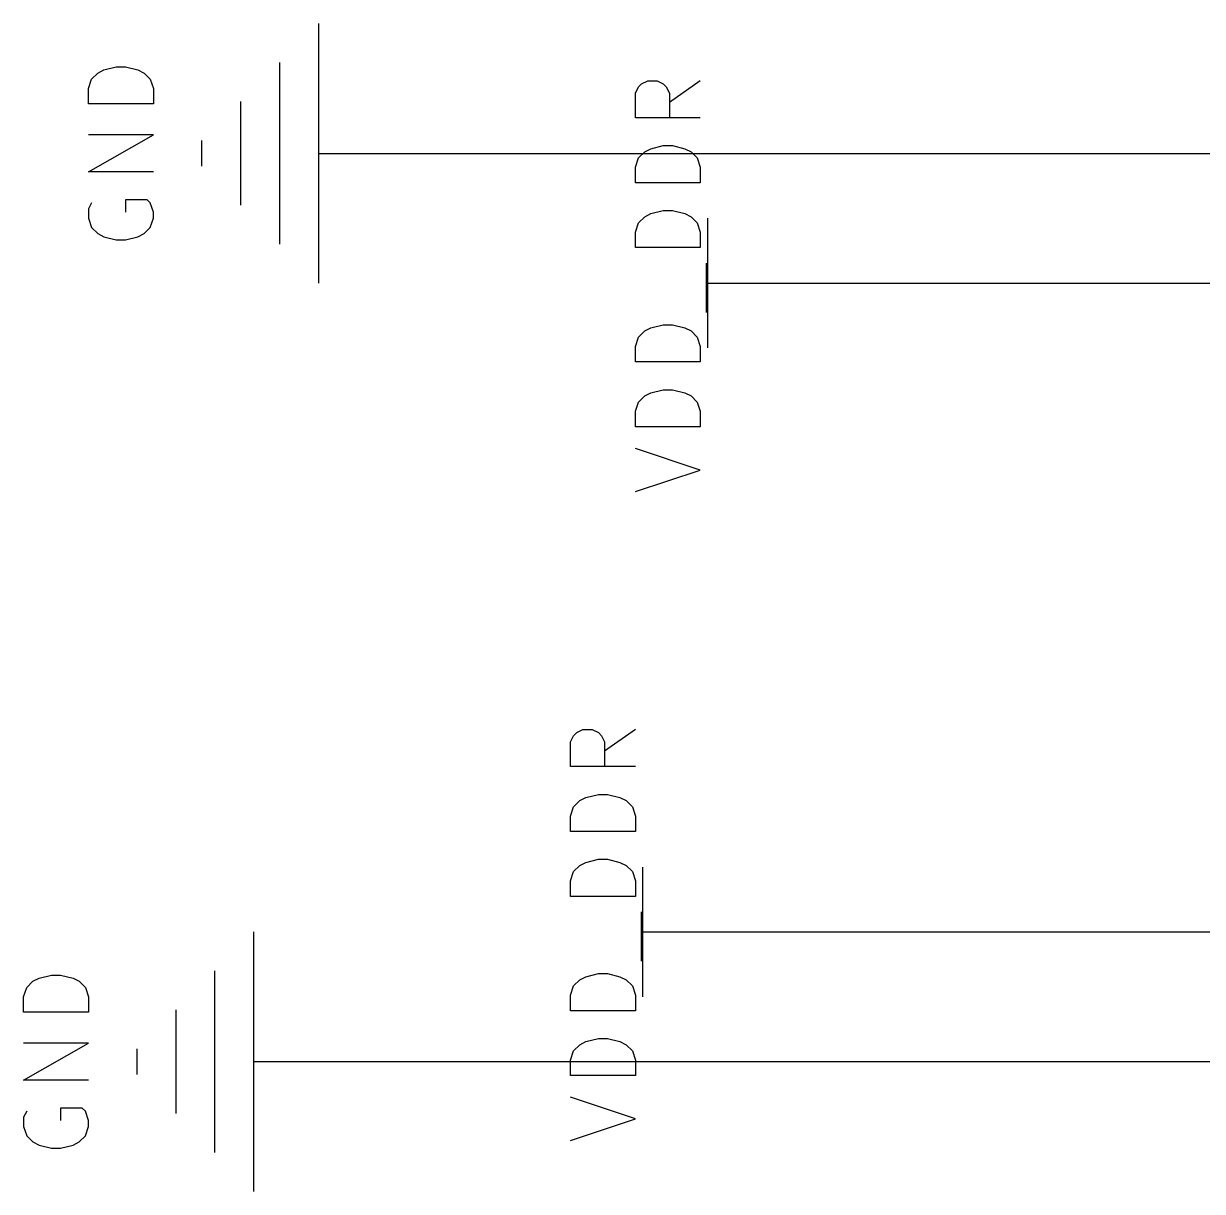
# Model space of a CAD drawing. Header units: millimetres. Extents: x 3 to 246, y -195 to -4.
# Drawn here: x 3.12 to 26.19, y -71.12 to -48.26 of the extents above; entities that cross this region are included whole.
import ezdxf

# ---------------------------------------------------------------- set-up
doc = ezdxf.new("R2010")
doc.units = ezdxf.units.MM
for name, color, linetype in [('GREENSIXTYFIVE', 129, 'CONTINUOUS'), ('LIGHTGREEN', 92, 'CONTINUOUS'), ('RED', 14, 'CONTINUOUS')]:
    doc.layers.add(name, color=color, linetype=linetype)

msp = doc.modelspace()

# ---------------------------------------------------------------- linework, layer by layer
at = {"layer": 'GREENSIXTYFIVE', "linetype": 'CONTINUOUS'}
for p, q in [((4.6915, -49.167), (4.9334, -49.1066)), ((4.9334, -49.1066), (5.1148, -49.1066)), ((5.1148, -49.1066), (5.3567, -49.167)), ((4.3891, -49.5299), (4.4496, -49.3485)), ((4.4496, -49.3485), (4.5706, -49.2275)), ((4.5706, -49.2275), (4.6915, -49.167)), ((5.3567, -49.167), (5.4777, -49.2275)), ((5.4777, -49.2275), (5.5987, -49.3485)), ((5.5987, -49.3485), (5.6591, -49.5299)), ((4.3891, -49.8323), (4.3891, -49.5299)), ((5.6591, -49.5299), (5.6591, -49.8323)), ((15.0944, -49.6207), (15.1549, -49.4997)), ((15.1549, -49.4997), (15.2154, -49.4392)), ((15.2154, -49.4392), (15.3363, -49.3788)), ((15.3363, -49.3788), (15.5178, -49.3788)), ((15.5178, -49.3788), (15.6387, -49.4392)), ((15.6387, -49.4392), (15.6992, -49.4997)), ((15.6992, -49.4997), (15.7597, -49.6207)), ((16.3644, -49.3788), (15.7597, -49.8021)), ((5.6591, -49.8323), (4.3891, -49.8323)), ((15.0944, -50.1045), (15.0944, -49.6207)), ((15.7597, -49.6207), (15.7597, -50.1045)), ((16.3644, -50.1045), (15.0944, -50.1045)), ((4.3891, -51.1628), (5.6591, -50.4371)), ((5.6591, -50.4371), (4.3891, -50.4371)), ((15.2759, -50.7697), (15.3968, -50.7092)), ((15.3968, -50.7092), (15.6387, -50.6488)), ((15.6387, -50.6488), (15.8201, -50.6488)), ((15.8201, -50.6488), (16.062, -50.7092)), ((16.062, -50.7092), (16.183, -50.7697)), ((15.0944, -51.0721), (15.1549, -50.8907)), ((15.1549, -50.8907), (15.2759, -50.7697)), ((16.183, -50.7697), (16.304, -50.8907)), ((16.304, -50.8907), (16.3644, -51.0721)), ((5.6591, -51.1628), (4.3891, -51.1628)), ((15.0944, -51.3745), (15.0944, -51.0721)), ((16.3644, -51.0721), (16.3644, -51.3745)), ((16.3644, -51.3745), (15.0944, -51.3745)), ((4.4496, -51.7675), (4.3891, -51.8885)), ((4.3891, -51.8885), (4.3891, -52.0699)), ((5.5382, -51.7071), (5.1148, -51.7071)), ((5.1148, -51.7071), (5.1148, -51.949)), ((5.5987, -51.7675), (5.5382, -51.7071)), ((5.6591, -51.949), (5.5987, -51.7675)), ((4.3891, -52.0699), (4.4496, -52.2513)), ((5.5987, -52.2513), (5.6591, -52.0699)), ((5.6591, -52.0699), (5.6591, -51.949)), ((15.1549, -52.1607), (15.2759, -52.0397)), ((15.2759, -52.0397), (15.3968, -51.9792)), ((15.3968, -51.9792), (15.6387, -51.9188)), ((15.6387, -51.9188), (15.8201, -51.9188)), ((15.8201, -51.9188), (16.062, -51.9792)), ((16.062, -51.9792), (16.183, -52.0397)), ((16.183, -52.0397), (16.304, -52.1607)), ((4.4496, -52.2513), (4.5706, -52.3723)), ((4.5706, -52.3723), (4.6915, -52.4328)), ((5.3567, -52.4328), (5.4777, -52.3723)), ((5.4777, -52.3723), (5.5987, -52.2513)), ((15.0944, -52.3421), (15.1549, -52.1607)), ((15.0944, -52.6445), (15.0944, -52.3421)), ((16.304, -52.1607), (16.3644, -52.3421)), ((16.3644, -52.3421), (16.3644, -52.6445)), ((4.6915, -52.4328), (4.9334, -52.4932)), ((4.9334, -52.4932), (5.1148, -52.4932)), ((5.1148, -52.4932), (5.3567, -52.4328)), ((16.3644, -52.6445), (15.0944, -52.6445)), ((16.4854, -53.9145), (16.4854, -52.9468)), ((15.2759, -54.2773), (15.3968, -54.2168)), ((15.3968, -54.2168), (15.6387, -54.1564)), ((15.6387, -54.1564), (15.8201, -54.1564)), ((15.8201, -54.1564), (16.062, -54.2168)), ((16.062, -54.2168), (16.183, -54.2773)), ((15.0944, -54.5797), (15.1549, -54.3983)), ((15.1549, -54.3983), (15.2759, -54.2773)), ((16.183, -54.2773), (16.304, -54.3983)), ((16.304, -54.3983), (16.3644, -54.5797)), ((15.0944, -54.8821), (15.0944, -54.5797)), ((16.3644, -54.5797), (16.3644, -54.8821)), ((16.3644, -54.8821), (15.0944, -54.8821)), ((15.1549, -55.6683), (15.2759, -55.5473)), ((15.2759, -55.5473), (15.3968, -55.4868)), ((15.3968, -55.4868), (15.6387, -55.4264)), ((15.6387, -55.4264), (15.8201, -55.4264)), ((15.8201, -55.4264), (16.062, -55.4868)), ((16.062, -55.4868), (16.183, -55.5473)), ((16.183, -55.5473), (16.304, -55.6683)), ((15.0944, -55.8497), (15.1549, -55.6683)), ((16.304, -55.6683), (16.3644, -55.8497)), ((15.0944, -56.1521), (15.0944, -55.8497)), ((16.3644, -55.8497), (16.3644, -56.1521)), ((16.3644, -56.1521), (15.0944, -56.1521)), ((16.3644, -56.9988), (15.0944, -56.5754)), ((15.0944, -57.4221), (16.3644, -56.9988)), ((13.8244, -62.3207), (13.8849, -62.1997)), ((13.8849, -62.1997), (13.9454, -62.1392)), ((13.9454, -62.1392), (14.0663, -62.0788)), ((14.0663, -62.0788), (14.2478, -62.0788)), ((14.2478, -62.0788), (14.3687, -62.1392)), ((14.3687, -62.1392), (14.4292, -62.1997)), ((14.4292, -62.1997), (14.4897, -62.3207)), ((15.0944, -62.0788), (14.4897, -62.5021)), ((13.8244, -62.8045), (13.8244, -62.3207)), ((14.4897, -62.3207), (14.4897, -62.8045)), ((15.0944, -62.8045), (13.8244, -62.8045)), ((14.0059, -63.4697), (14.1268, -63.4092)), ((14.1268, -63.4092), (14.3687, -63.3488)), ((14.3687, -63.3488), (14.5501, -63.3488)), ((14.5501, -63.3488), (14.792, -63.4092)), ((14.792, -63.4092), (14.913, -63.4697)), ((13.8244, -63.7721), (13.8849, -63.5907)), ((13.8849, -63.5907), (14.0059, -63.4697)), ((14.913, -63.4697), (15.034, -63.5907)), ((15.034, -63.5907), (15.0944, -63.7721)), ((13.8244, -64.0745), (13.8244, -63.7721)), ((15.0944, -63.7721), (15.0944, -64.0745)), ((15.0944, -64.0745), (13.8244, -64.0745)), ((13.8849, -64.8607), (14.0059, -64.7397)), ((14.0059, -64.7397), (14.1268, -64.6792)), ((14.1268, -64.6792), (14.3687, -64.6188)), ((14.3687, -64.6188), (14.5501, -64.6188)), ((14.5501, -64.6188), (14.792, -64.6792)), ((14.792, -64.6792), (14.913, -64.7397)), ((14.913, -64.7397), (15.034, -64.8607)), ((13.8244, -65.0421), (13.8849, -64.8607)), ((13.8244, -65.3445), (13.8244, -65.0421)), ((15.034, -64.8607), (15.0944, -65.0421)), ((15.0944, -65.0421), (15.0944, -65.3445)), ((15.0944, -65.3445), (13.8244, -65.3445)), ((15.2154, -66.6145), (15.2154, -65.6468)), ((3.4215, -66.947), (3.6634, -66.8866)), ((3.6634, -66.8866), (3.8448, -66.8866)), ((3.8448, -66.8866), (4.0867, -66.947)), ((14.1268, -66.9168), (14.3687, -66.8564)), ((14.3687, -66.8564), (14.5501, -66.8564)), ((14.5501, -66.8564), (14.792, -66.9168)), ((3.1191, -67.3099), (3.1796, -67.1285)), ((3.1796, -67.1285), (3.3006, -67.0075)), ((3.3006, -67.0075), (3.4215, -66.947)), ((4.0867, -66.947), (4.2077, -67.0075)), ((4.2077, -67.0075), (4.3287, -67.1285)), ((4.3287, -67.1285), (4.3891, -67.3099)), ((13.8244, -67.2797), (13.8849, -67.0983)), ((13.8849, -67.0983), (14.0059, -66.9773)), ((14.0059, -66.9773), (14.1268, -66.9168)), ((14.792, -66.9168), (14.913, -66.9773)), ((14.913, -66.9773), (15.034, -67.0983)), ((15.034, -67.0983), (15.0944, -67.2797)), ((3.1191, -67.6123), (3.1191, -67.3099)), ((4.3891, -67.3099), (4.3891, -67.6123)), ((13.8244, -67.5821), (13.8244, -67.2797)), ((15.0944, -67.2797), (15.0944, -67.5821)), ((15.0944, -67.5821), (13.8244, -67.5821)), ((4.3891, -67.6123), (3.1191, -67.6123)), ((3.1191, -68.9428), (4.3891, -68.2171)), ((4.3891, -68.2171), (3.1191, -68.2171)), ((13.8849, -68.3683), (14.0059, -68.2473)), ((14.0059, -68.2473), (14.1268, -68.1868)), ((14.1268, -68.1868), (14.3687, -68.1264)), ((14.3687, -68.1264), (14.5501, -68.1264)), ((14.5501, -68.1264), (14.792, -68.1868)), ((14.792, -68.1868), (14.913, -68.2473)), ((14.913, -68.2473), (15.034, -68.3683)), ((13.8244, -68.5497), (13.8849, -68.3683)), ((15.034, -68.3683), (15.0944, -68.5497)), ((13.8244, -68.8521), (13.8244, -68.5497)), ((15.0944, -68.5497), (15.0944, -68.8521)), ((4.3891, -68.9428), (3.1191, -68.9428)), ((15.0944, -68.8521), (13.8244, -68.8521)), ((15.0944, -69.6988), (13.8244, -69.2754)), ((3.1796, -69.5475), (3.1191, -69.6685)), ((3.1191, -69.6685), (3.1191, -69.8499)), ((4.2682, -69.4871), (3.8448, -69.4871)), ((3.8448, -69.4871), (3.8448, -69.729)), ((4.3287, -69.5475), (4.2682, -69.4871)), ((4.3891, -69.729), (4.3287, -69.5475)), ((3.1191, -69.8499), (3.1796, -70.0313)), ((4.3287, -70.0313), (4.3891, -69.8499)), ((4.3891, -69.8499), (4.3891, -69.729)), ((13.8244, -70.1221), (15.0944, -69.6988)), ((3.1796, -70.0313), (3.3006, -70.1523)), ((4.2077, -70.1523), (4.3287, -70.0313)), ((3.3006, -70.1523), (3.4215, -70.2128)), ((3.4215, -70.2128), (3.6634, -70.2732)), ((3.6634, -70.2732), (3.8448, -70.2732)), ((3.8448, -70.2732), (4.0867, -70.2128)), ((4.0867, -70.2128), (4.2077, -70.1523))]:
    msp.add_line(p, q, dxfattribs=at)
at = {"layer": 'LIGHTGREEN', "linetype": 'CONTINUOUS'}
for p, q in [((11.43, -50.8), (39.37, -50.8)), ((19.05, -53.34), (39.37, -53.34)), ((17.78, -66.04), (39.37, -66.04)), ((10.16, -68.58), (39.37, -68.58))]:
    msp.add_line(p, q, dxfattribs=at)
at = {"layer": 'RED', "linetype": 'CONTINUOUS'}
for p, q in [((8.89, -48.26), (8.89, -53.34)), ((8.128, -49.022), (8.128, -52.578)), ((7.366, -49.784), (7.366, -51.816)), ((6.604, -50.546), (6.604, -51.054)), ((8.89, -50.8), (11.43, -50.8)), ((16.51, -54.61), (16.51, -52.07)), ((16.51, -53.34), (17.78, -53.34)), ((17.78, -53.34), (19.05, -53.34)), ((15.24, -67.31), (15.24, -64.77)), ((7.62, -66.04), (7.62, -71.12)), ((15.24, -66.04), (16.51, -66.04)), ((16.51, -66.04), (17.78, -66.04)), ((6.858, -66.802), (6.858, -70.358)), ((6.096, -67.564), (6.096, -69.596)), ((5.334, -68.326), (5.334, -68.834)), ((7.62, -68.58), (10.16, -68.58))]:
    msp.add_line(p, q, dxfattribs=at)

doc.saveas('drawing.dxf')
